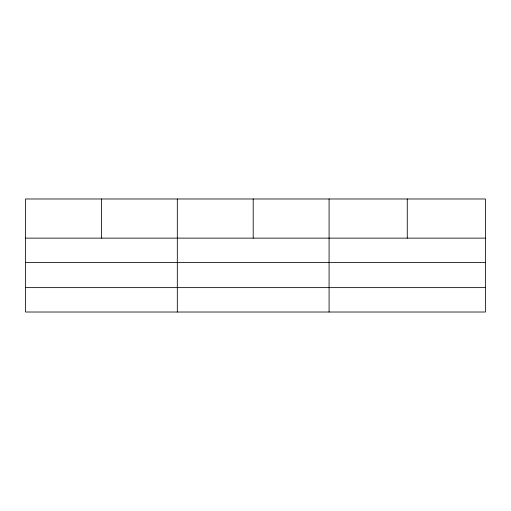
<?xml version="1.0" encoding="UTF-8"?>
<svg xmlns="http://www.w3.org/2000/svg" width="511" height="511" viewBox="0 0 511 511"><rect width="100%" height="100%" fill="white"/><g stroke="black" fill="none" stroke-linecap="round" stroke-linejoin="round"><path stroke-width="0.77" d="M485.45 262.507L485.45 198.983L25.55 198.983L25.55 312.017L485.45 312.017L485.45 262.507L25.55 262.507M25.55 238.126L485.45 238.126M25.55 287.629L485.45 287.629M407.267 198.983L407.267 238.126M329.084 198.983L329.084 312.017M253.201 198.983L253.201 238.126M177.317 198.983L177.317 312.017M101.434 198.983L101.434 238.126"/></g></svg>
